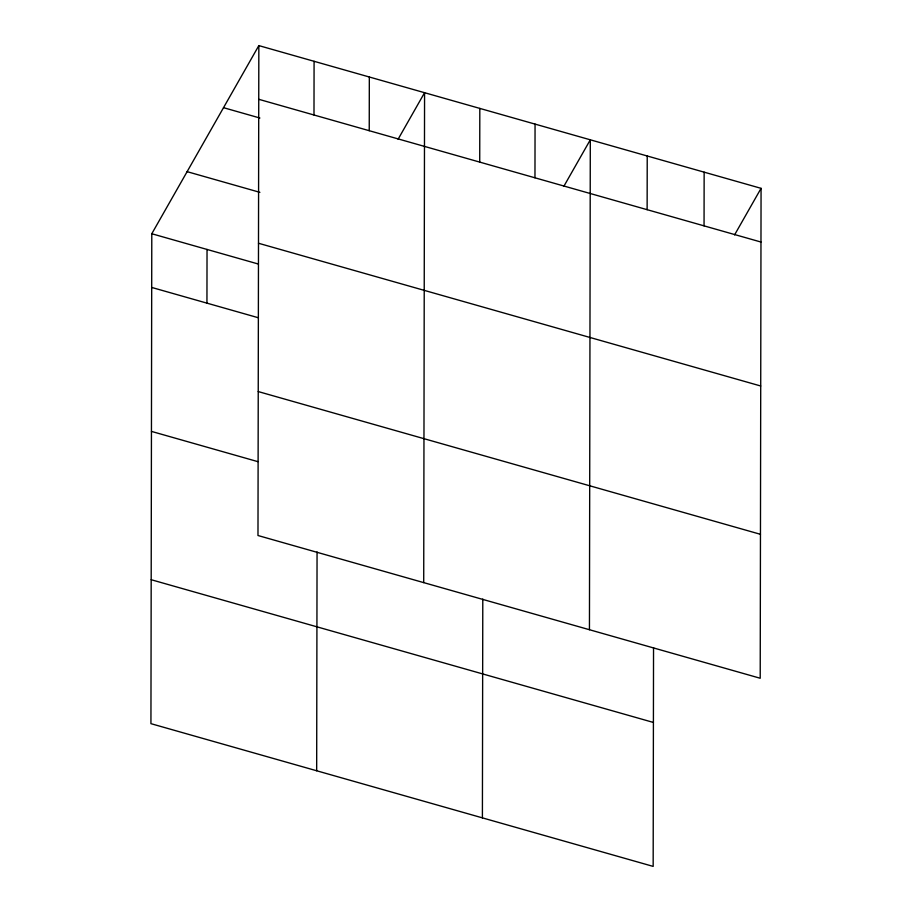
<?xml version="1.0" encoding="UTF-8"?>
<svg xmlns="http://www.w3.org/2000/svg" width="912" height="912" viewBox="0 0 912 912"><rect width="100%" height="100%" fill="white"/><g stroke="black" fill="none" stroke-linecap="round" stroke-linejoin="round"><path stroke-width="1.37" d="M258.837 45.6L257.982 535.515L760.209 678.254L761.064 188.339L258.837 45.6L151.791 233.746L150.936 723.661L653.163 866.4L653.539 647.588M206.944 303.149L207.035 249.443M313.99 115.003L314.081 61.298M316.669 770.765L317.057 551.954M369.235 130.701L369.326 77.007M423.715 582.62L424.57 92.705L398.077 139.274M479.723 162.108L479.815 108.403M482.402 817.87L482.79 599.059M534.968 177.806L535.059 124.1M589.448 629.725L590.303 139.81L563.81 186.379M647.132 209.68L647.224 155.986M704.053 225.857L704.144 172.163M734.57 234.908L761.064 188.339M258.746 99.294L760.961 242.033M223.52 107.684L259.897 118.024M187.12 171.661L259.886 192.341M258.495 243.253L760.711 385.993M151.791 233.746L258.244 264.001M151.7 287.44L258.153 317.695M258.233 391.567L760.46 534.307M151.449 431.399L257.891 461.654M151.187 579.713L653.414 722.452"/></g></svg>
